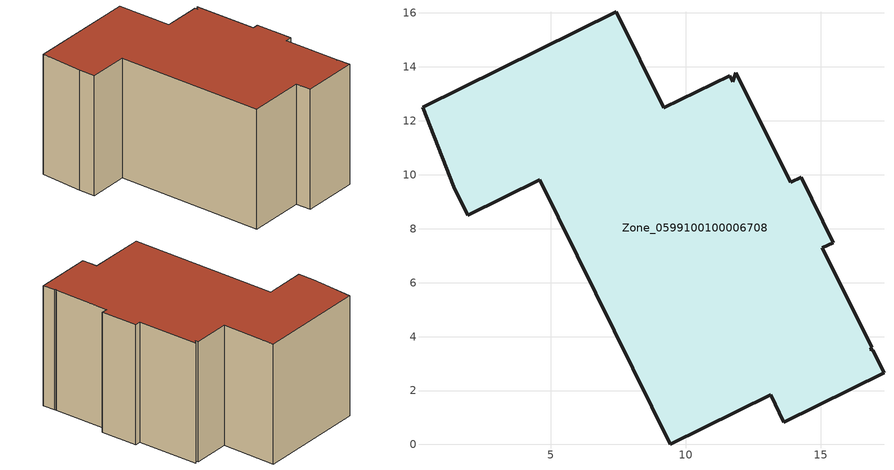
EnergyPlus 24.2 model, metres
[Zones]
Zone_0599100100006708
 floor ground (C_G): 1.4,9.55 0.24,12.51 7.43,16.05 9.19,12.48 11.64,13.67 11.75,13.45 11.86,13.78 13.89,9.72 14.28,9.9 15.47,7.49 15.06,7.29 16.89,3.6 16.84,3.53 16.94,3.49 17.35,2.67 13.63,0.82 13.15,1.84 9.42,0 4.59,9.82 1.91,8.5 z0
 wall outside (C_F): 4.59,9.82 9.42,0 13.15,1.84 13.63,0.82 17.35,2.67 16.94,3.49 16.84,3.53 16.89,3.6 15.06,7.29 15.47,7.49 14.28,9.9 13.89,9.72 11.86,13.78 11.75,13.45 11.64,13.67 9.19,12.48 7.43,16.05 0.24,12.51 1.4,9.55 1.91,8.5 4.59,9.82 z0:8.84
 roof outside (C_R): 0.24,12.51 1.4,9.55 1.91,8.5 4.59,9.82 9.42,0 13.15,1.84 13.63,0.82 17.35,2.67 16.94,3.49 16.84,3.53 16.89,3.6 15.06,7.29 15.47,7.49 14.28,9.9 13.89,9.72 11.86,13.78 11.75,13.45 11.64,13.67 9.19,12.48 7.43,16.05 z8.84
[BUILDING]
Pand.0599100100006708: North Axis=0; Terrain=City; Loads Convergence Tolerance Value=0.04; Temperature Convergence Tolerance Value=0.4; Solar Distribution=FullExterior; Maximum Number of Warmup Days=25; Minimum Number of Warmup Days=1
[Site:Location]
Rotterdam.The.Hague.AP_ZH_NLD Design_Conditions: Latitude=51.96; Longitude=4.45; Time Zone=1; Elevation=-4.5
[SITE:GROUNDTEMPERATURE:BUILDINGSURFACE]
18, 18, 18, 18, 18, 18, 18, 18, 18, 18, 18, 18
[MATERIAL] Thermal Absorptance=0.9; Solar Absorptance=0.7; Visible Absorptance=0.7
Name | Roughness | Thickness | Conductivity | Density | Specific Heat
G.D.2006-2014 | MediumSmooth | 0.15 | 0.06 | 540 | 1210
F.D.2006-2014 | Rough | 0.3 | 0.12 | 1920 | 840
R.D.2006-2014 | MediumRough | 0.2 | 0.08 | 1500 | 1000
[CONSTRUCTION]
C_G: G.D.2006-2014
C_F: F.D.2006-2014
C_R: R.D.2006-2014
[ZONE]
Zone_0599100100006708: Type=1; Multiplier=1; Ceiling Height=Autocalculate; Volume=Autocalculate; Floor Area=autocalculate; Part of Total Floor Area=Yes
[ZONEINFILTRATION:DESIGNFLOWRATE]
Infil_Zone_0599100100006708: Zone or ZoneList or Space or SpaceList=Zone_0599100100006708; Schedule=AlwaysOn; Design Flow Rate Calculation Method=Flow/Area; Flow Rate per Floor Area=0.0021; Constant Term Coefficient=1; Temperature Term Coefficient=0; Velocity Term Coefficient=0; Velocity Squared Term Coefficient=0
[HVACTEMPLATE:ZONE:IDEALLOADSAIRSYSTEM]
Zone_0599100100006708: Maximum Heating Supply Air Temperature=50; Minimum Cooling Supply Air Temperature=13; Maximum Heating Supply Air Humidity Ratio=0.0156; Minimum Cooling Supply Air Humidity Ratio=0.0077; Heating Limit=NoLimit; Cooling Limit=NoLimit; Dehumidification Control Type=ConstantSensibleHeatRatio; Cooling Sensible Heat Ratio=0.7; Dehumidification Setpoint=60; Humidification Control Type=None; Humidification Setpoint=30; Outdoor Air Method=None; Outdoor Air Flow Rate per Person=0.00944; Outdoor Air Flow Rate per Zone Floor Area=0; Outdoor Air Flow Rate per Zone=0; Demand Controlled Ventilation Type=None; Outdoor Air Economizer Type=NoEconomizer; Heat Recovery Type=None; Sensible Heat Recovery Effectiveness=0.7; Latent Heat Recovery Effectiveness=0.65
[ZONECONTROL:THERMOSTAT]
ThermostatControl_Zone_0599100100006708: Zone or ZoneList=Zone_0599100100006708; Control Type Schedule=DualSetpointControlType; Control 1=Thermostat_Zone_0599100100006708; Temperature Difference Between Cutout And Setpoint=0
[THERMOSTATSETPOINT:DUALSETPOINT]
Thermostat_Zone_0599100100006708: Heating Setpoint Temperature Schedule=HeatingSetpoint_Zone_0599100100006708; Cooling Setpoint Temperature Schedule=CoolingSetpoint_Zone_0599100100006708
[SCHEDULE:COMPACT]
HeatingSetpoint_Zone_0599100100006708: Through: 12/31, For: AllDays, Until: 24:00, 21
CoolingSetpoint_Zone_0599100100006708: Through: 12/31, For: AllDays, Until: 24:00, 24
DualSetpointControlType: Through: 12/31, For: AllDays, Until: 24:00, 4
AlwaysOn: Through: 12/31, For: AllDays, Until: 24:00, 1
